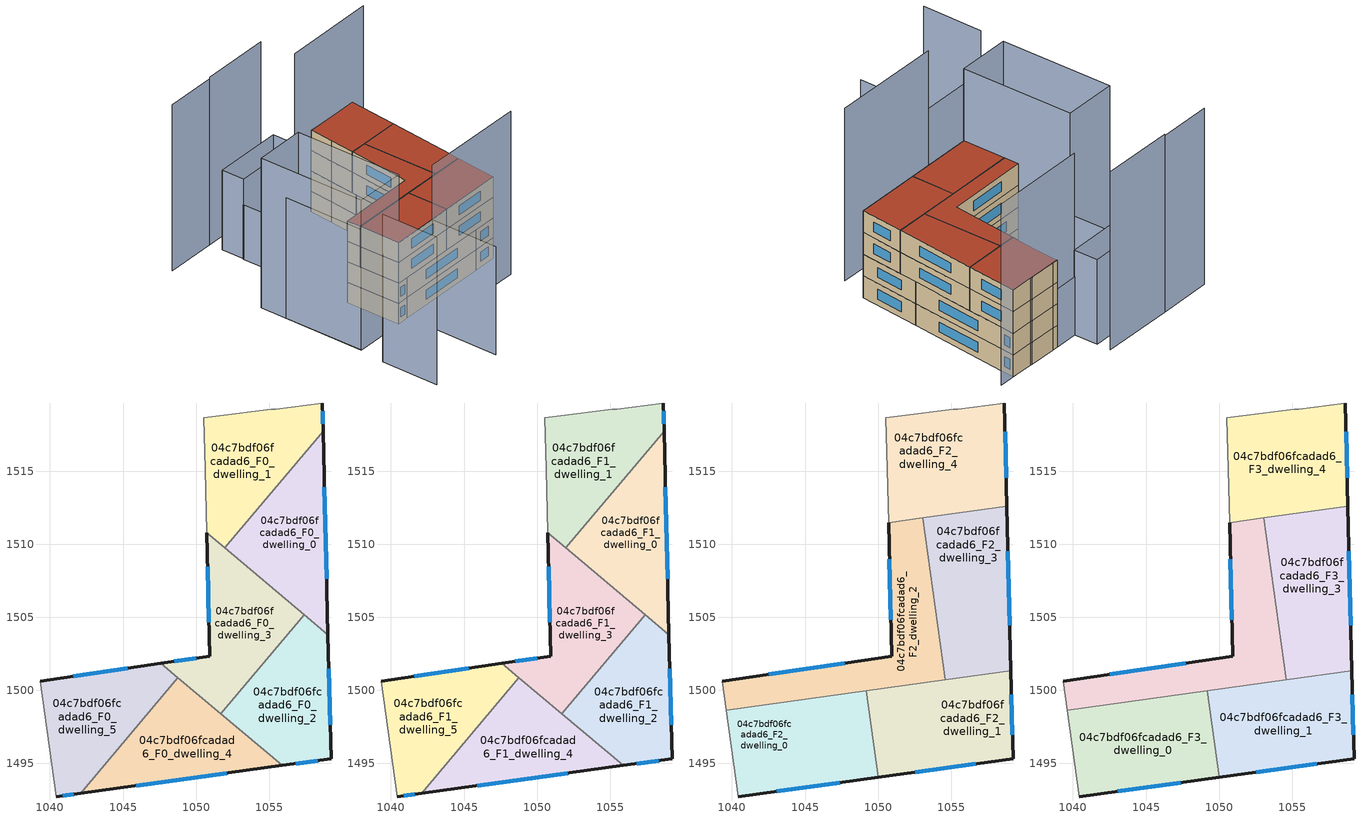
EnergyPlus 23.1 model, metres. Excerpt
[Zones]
04c7bdf06fcadad6_F0_dwelling_0
 floor ground (EU_floor_Construction): 1058.69,1517.73 1059.02,1503.81 1051.97,1509.75 z0
 wall outside (EU_wall_Construction): 1059.02,1503.81 1058.69,1517.73 z0:3
 wall to 04c7bdf06fcadad6_F0_dwelling_1 (EU_wall_Construction): 1058.69,1517.73 1051.97,1509.75 z0:3
 wall to 04c7bdf06fcadad6_F0_dwelling_3 (EU_wall_Construction): 1051.97,1509.75 1057.39,1505.18 z0:3
 wall to 04c7bdf06fcadad6_F0_dwelling_2 (EU_wall_Construction): 1057.39,1505.18 1059.02,1503.81 z0:3
 window (EU_Window_Construction): 1058.93,1507.64 1058.78,1513.9 z0.83:2.17
04c7bdf06fcadad6_F0_dwelling_1
 floor ground (EU_floor_Construction): 1058.64,1519.64 1058.69,1517.73 1051.97,1509.75 1050.73,1510.79 1050.63,1515.14 1050.53,1518.64 1051.33,1518.74 1055.14,1519.24 1055.44,1519.24 z0
 wall outside (EU_wall_Construction): 1058.69,1517.73 1058.64,1519.64 z0:3
 wall adiabatic (EU_wall_Construction): 1058.64,1519.64 1055.44,1519.24 1055.14,1519.24 1051.33,1518.74 1050.53,1518.64 1050.63,1515.14 1050.73,1510.79 z0:3
 wall to 04c7bdf06fcadad6_F0_dwelling_3 (EU_wall_Construction): 1050.73,1510.79 1051.97,1509.75 z0:3
 window (EU_Window_Construction): 1058.67,1518.25 1058.65,1519.11 z0.83:2.17
04c7bdf06fcadad6_F0_dwelling_2
 floor ground (EU_floor_Construction): 1059.02,1503.81 1059.23,1495.32 1055.89,1494.86 1051.68,1498.4 1057.39,1505.18 z0
 wall outside (EU_wall_Construction): 1055.89,1494.86 1059.23,1495.32 1059.02,1503.81 z0:3
 wall to 04c7bdf06fcadad6_F0_dwelling_3 (EU_wall_Construction): 1057.39,1505.18 1051.68,1498.4 z0:3
 wall to 04c7bdf06fcadad6_F0_dwelling_4 (EU_wall_Construction): 1051.68,1498.4 1055.89,1494.86 z0:3
 window (EU_Window_Construction): 1059.17,1497.66 1059.08,1501.47 / 1056.81,1494.99 1058.31,1495.19 z0.83:2.17
04c7bdf06fcadad6_F0_dwelling_3
 floor ground (EU_floor_Construction): 1057.39,1505.18 1051.68,1498.4 1047.59,1501.84 1050.93,1502.33 1050.73,1510.79 z0
 wall outside (EU_wall_Construction): 1050.73,1510.79 1050.93,1502.33 1047.59,1501.84 z0:3
 wall to 04c7bdf06fcadad6_F0_dwelling_5 (EU_wall_Construction): 1047.59,1501.84 1048.76,1500.86 z0:3
 wall to 04c7bdf06fcadad6_F0_dwelling_4 (EU_wall_Construction): 1048.76,1500.86 1051.68,1498.4 z0:3
 window (EU_Window_Construction): 1050.01,1502.19 1048.51,1501.98 / 1050.78,1508.46 1050.87,1504.66 z0.83:2.17
04c7bdf06fcadad6_F0_dwelling_4
 floor ground (EU_floor_Construction): 1055.89,1494.86 1042.1,1492.96 1048.76,1500.86 z0
 wall outside (EU_wall_Construction): 1042.1,1492.96 1055.89,1494.86 z0:3
 wall to 04c7bdf06fcadad6_F0_dwelling_5 (EU_wall_Construction): 1048.76,1500.86 1042.1,1492.96 z0:3
 window (EU_Window_Construction): 1045.9,1493.48 1052.09,1494.34 z0.83:2.17
04c7bdf06fcadad6_F0_dwelling_5
 floor ground (EU_floor_Construction): 1048.76,1500.86 1042.1,1492.96 1040.42,1492.72 1039.32,1500.63 1047.59,1501.84 z0
 wall outside (EU_wall_Construction): 1040.42,1492.72 1042.1,1492.96 / 1047.59,1501.84 1039.32,1500.63 z0:3
 wall adiabatic (EU_wall_Construction): 1039.32,1500.63 1040.42,1492.72 z0:3
 window (EU_Window_Construction): 1040.88,1492.79 1041.64,1492.89 / 1045.32,1501.51 1041.6,1500.96 z0.83:2.17
04c7bdf06fcadad6_F1_dwelling_0
 floor to 04c7bdf06fcadad6_F0_dwelling_0 (EU_floor_Construction): 1058.69,1517.73 1059.02,1503.81 1051.97,1509.75 z3
 wall outside (EU_wall_Construction): 1059.02,1503.81 1058.69,1517.73 z3:6
 wall to 04c7bdf06fcadad6_F1_dwelling_1 (EU_wall_Construction): 1058.69,1517.73 1051.97,1509.75 z3:6
 wall to 04c7bdf06fcadad6_F1_dwelling_3 (EU_wall_Construction): 1051.97,1509.75 1057.39,1505.18 z3:6
 wall to 04c7bdf06fcadad6_F1_dwelling_2 (EU_wall_Construction): 1057.39,1505.18 1059.02,1503.81 z3:6
 window (EU_Window_Construction): 1058.93,1507.64 1058.78,1513.9 z3.83:5.17
04c7bdf06fcadad6_F1_dwelling_1
 floor to 04c7bdf06fcadad6_F0_dwelling_1 (EU_floor_Construction): 1058.64,1519.64 1058.69,1517.73 1051.97,1509.75 1050.73,1510.79 1050.63,1515.14 1050.53,1518.64 1051.33,1518.74 1055.14,1519.24 1055.44,1519.24 z3
 wall outside (EU_wall_Construction): 1058.69,1517.73 1058.64,1519.64 z3:6
 wall adiabatic (EU_wall_Construction): 1058.64,1519.64 1055.44,1519.24 1055.14,1519.24 1051.33,1518.74 1050.53,1518.64 1050.63,1515.14 1050.73,1510.79 z3:6
 wall to 04c7bdf06fcadad6_F1_dwelling_3 (EU_wall_Construction): 1050.73,1510.79 1051.97,1509.75 z3:6
 window (EU_Window_Construction): 1058.67,1518.25 1058.65,1519.11 z3.83:5.17
04c7bdf06fcadad6_F1_dwelling_2
 floor to 04c7bdf06fcadad6_F0_dwelling_2 (EU_floor_Construction): 1059.02,1503.81 1059.23,1495.32 1055.89,1494.86 1051.68,1498.4 1057.39,1505.18 z3
 wall outside (EU_wall_Construction): 1055.89,1494.86 1059.23,1495.32 1059.02,1503.81 z3:6
 wall to 04c7bdf06fcadad6_F1_dwelling_3 (EU_wall_Construction): 1057.39,1505.18 1051.68,1498.4 z3:6
 wall to 04c7bdf06fcadad6_F1_dwelling_4 (EU_wall_Construction): 1051.68,1498.4 1055.89,1494.86 z3:6
 window (EU_Window_Construction): 1059.17,1497.66 1059.08,1501.47 / 1056.81,1494.99 1058.31,1495.19 z3.83:5.17
 ceiling adiabatic (EU_roof_Construction): 1059.08,1501.34 1059.02,1503.81 1057.39,1505.18 1053.5,1500.56 z6
04c7bdf06fcadad6_F1_dwelling_3
 floor to 04c7bdf06fcadad6_F0_dwelling_3 (EU_floor_Construction): 1057.39,1505.18 1051.68,1498.4 1047.59,1501.84 1050.93,1502.33 1050.73,1510.79 z3
 wall outside (EU_wall_Construction): 1050.73,1510.79 1050.93,1502.33 1047.59,1501.84 z3:6
 wall to 04c7bdf06fcadad6_F1_dwelling_5 (EU_wall_Construction): 1047.59,1501.84 1048.76,1500.86 z3:6
 wall to 04c7bdf06fcadad6_F1_dwelling_4 (EU_wall_Construction): 1048.76,1500.86 1051.68,1498.4 z3:6
 window (EU_Window_Construction): 1050.01,1502.19 1048.51,1501.98 / 1050.78,1508.46 1050.87,1504.66 z3.83:5.17
04c7bdf06fcadad6_F1_dwelling_4
 floor to 04c7bdf06fcadad6_F0_dwelling_4 (EU_floor_Construction): 1055.89,1494.86 1042.1,1492.96 1048.76,1500.86 z3
 wall outside (EU_wall_Construction): 1042.1,1492.96 1055.89,1494.86 z3:6
 wall to 04c7bdf06fcadad6_F1_dwelling_5 (EU_wall_Construction): 1048.76,1500.86 1042.1,1492.96 z3:6
 window (EU_Window_Construction): 1045.9,1493.48 1052.09,1494.34 z3.83:5.17
04c7bdf06fcadad6_F1_dwelling_5
 floor to 04c7bdf06fcadad6_F0_dwelling_5 (EU_floor_Construction): 1048.76,1500.86 1042.1,1492.96 1040.42,1492.72 1039.32,1500.63 1047.59,1501.84 z3
 wall outside (EU_wall_Construction): 1040.42,1492.72 1042.1,1492.96 / 1047.59,1501.84 1039.32,1500.63 z3:6
 wall adiabatic (EU_wall_Construction): 1039.32,1500.63 1040.42,1492.72 z3:6
 window (EU_Window_Construction): 1040.88,1492.79 1041.64,1492.89 / 1045.32,1501.51 1041.6,1500.96 z3.83:5.17
04c7bdf06fcadad6_F2_dwelling_0
 floor to 04c7bdf06fcadad6_F1_dwelling_5 (EU_floor_Construction): 1047.85,1499.78 1042.1,1492.96 1040.42,1492.72 1039.6,1498.63 z6
 floor to 04c7bdf06fcadad6_F1_dwelling_4 (EU_floor_Construction): 1049.18,1499.96 1050,1494.05 1042.1,1492.96 1047.85,1499.78 z6
 wall outside (EU_wall_Construction): 1040.42,1492.72 1050,1494.05 z6:9
 wall adiabatic (EU_wall_Construction): 1039.6,1498.63 1040.42,1492.72 z6:9
 wall to 04c7bdf06fcadad6_F2_dwelling_1 (EU_wall_Construction): 1050,1494.05 1049.18,1499.96 z6:9
 wall to 04c7bdf06fcadad6_F2_dwelling_2 (EU_wall_Construction): 1049.18,1499.96 1039.6,1498.63 z6:9
 window (EU_Window_Construction): 1043.05,1493.09 1047.36,1493.68 z6.83:8.17
04c7bdf06fcadad6_F2_dwelling_1
 floor to 04c7bdf06fcadad6_F1_dwelling_2 (EU_floor_Construction): 1059.08,1501.34 1059.23,1495.32 1055.89,1494.86 1051.68,1498.4 1053.5,1500.56 z6
 floor to 04c7bdf06fcadad6_F1_dwelling_3 (EU_floor_Construction): 1053.5,1500.56 1051.68,1498.4 1049.73,1500.04 z6
 floor to 04c7bdf06fcadad6_F1_dwelling_4 (EU_floor_Construction): 1055.89,1494.86 1050,1494.05 1049.18,1499.96 1049.73,1500.04 z6
 wall outside (EU_wall_Construction): 1050,1494.05 1059.23,1495.32 1059.08,1501.34 z6:9
 wall to 04c7bdf06fcadad6_F2_dwelling_3 (EU_wall_Construction): 1059.08,1501.34 1054.61,1500.72 z6:9
 wall to 04c7bdf06fcadad6_F2_dwelling_2 (EU_wall_Construction): 1054.61,1500.72 1049.18,1499.96 z6:9
 window (EU_Window_Construction): 1052.54,1494.4 1056.69,1494.97 / 1059.19,1496.98 1059.12,1499.68 z6.83:8.17
04c7bdf06fcadad6_F2_dwelling_2
 floor to 04c7bdf06fcadad6_F1_dwelling_3 (EU_floor_Construction): 1053.54,1508.43 1054.47,1501.72 1053.5,1500.56 1049.73,1500.04 1047.6,1501.84 1050.93,1502.33 1050.73,1510.79 z6
 floor to 04c7bdf06fcadad6_F1_dwelling_0 (EU_floor_Construction): 1053.16,1511.17 1053.54,1508.43 1051.97,1509.75 z6
 floor to 04c7bdf06fcadad6_F1_dwelling_5 (EU_floor_Construction): 1048.76,1500.86 1047.85,1499.78 1039.6,1498.63 1039.32,1500.63 1047.6,1501.84 z6
 floor to 04c7bdf06fcadad6_F1_dwelling_1 (EU_floor_Construction): 1053.07,1511.8 1053.16,1511.17 1051.97,1509.75 1050.73,1510.79 1050.72,1511.48 z6
 floor adiabatic (EU_floor_Construction): 1054.47,1501.72 1054.61,1500.72 1053.5,1500.56 z6
 floor to 04c7bdf06fcadad6_F1_dwelling_4 (EU_floor_Construction): 1049.73,1500.04 1047.85,1499.78 1048.76,1500.86 z6
 wall outside (EU_wall_Construction): 1050.71,1511.48 1050.93,1502.33 1039.32,1500.63 z6:9
 wall adiabatic (EU_wall_Construction): 1039.32,1500.63 1039.6,1498.63 z6:9
 wall to 04c7bdf06fcadad6_F2_dwelling_3 (EU_wall_Construction): 1054.61,1500.72 1053.07,1511.8 z6:9
 wall to 04c7bdf06fcadad6_F2_dwelling_4 (EU_wall_Construction): 1053.07,1511.8 1050.71,1511.48 z6:9
 window (EU_Window_Construction): 1047.73,1501.86 1042.51,1501.1 / 1050.77,1508.96 1050.87,1504.85 z6.83:8.17
04c7bdf06fcadad6_F2_dwelling_3
 floor to 04c7bdf06fcadad6_F1_dwelling_0 (EU_floor_Construction): 1058.81,1512.6 1059.02,1503.81 1053.54,1508.43 1053.16,1511.17 1053.78,1511.9 z6
 floor adiabatic (EU_floor_Construction): 1059.02,1503.81 1059.08,1501.34 1054.61,1500.72 1054.47,1501.72 1057.39,1505.18 z6
 floor to 04c7bdf06fcadad6_F1_dwelling_1 (EU_floor_Construction): 1053.78,1511.9 1053.16,1511.17 1053.07,1511.8 z6
 floor to 04c7bdf06fcadad6_F1_dwelling_3 (EU_floor_Construction): 1057.39,1505.18 1054.47,1501.72 1053.54,1508.43 z6
 wall outside (EU_wall_Construction): 1059.08,1501.34 1058.81,1512.6 z6:9
 wall to 04c7bdf06fcadad6_F2_dwelling_4 (EU_wall_Construction): 1058.81,1512.6 1053.07,1511.8 z6:9
 window (EU_Window_Construction): 1059.01,1504.44 1058.89,1509.5 z6.83:8.17
04c7bdf06fcadad6_F2_dwelling_4
 floor to 04c7bdf06fcadad6_F1_dwelling_1 (EU_floor_Construction): 1058.64,1519.64 1058.68,1517.73 1053.78,1511.9 1050.72,1511.48 1050.63,1515.14 1050.53,1518.64 1051.33,1518.74 1055.14,1519.24 1055.44,1519.24 z6
 floor to 04c7bdf06fcadad6_F1_dwelling_0 (EU_floor_Construction): 1058.68,1517.73 1058.81,1512.6 1053.78,1511.9 z6
 wall outside (EU_wall_Construction): 1058.81,1512.6 1058.64,1519.64 z6:9
 wall adiabatic (EU_wall_Construction): 1058.64,1519.64 1055.44,1519.24 1055.14,1519.24 1051.33,1518.74 1050.53,1518.64 1050.63,1515.14 1050.71,1511.48 z6:9
 window (EU_Window_Construction): 1058.76,1514.54 1058.69,1517.7 z6.83:8.17
04c7bdf06fcadad6_F3_dwelling_0
 floor to 04c7bdf06fcadad6_F2_dwelling_0 (EU_floor_Construction): 1049.18,1499.96 1050,1494.05 1040.42,1492.72 1039.6,1498.63 z9
 wall outside (EU_wall_Construction): 1040.42,1492.72 1050,1494.05 z9:12
 wall adiabatic (EU_wall_Construction): 1039.6,1498.63 1040.42,1492.72 z9:12
 wall to 04c7bdf06fcadad6_F3_dwelling_1 (EU_wall_Construction): 1050,1494.05 1049.18,1499.96 z9:12
 wall to 04c7bdf06fcadad6_F3_dwelling_2 (EU_wall_Construction): 1049.18,1499.96 1039.6,1498.63 z9:12
 window (EU_Window_Construction): 1043.05,1493.09 1047.36,1493.68 z9.83:11.17
 roof outside (EU_roof_Construction): 1050,1494.05 1049.18,1499.96 1039.6,1498.63 1040.42,1492.72 z12
04c7bdf06fcadad6_F3_dwelling_1
 floor to 04c7bdf06fcadad6_F2_dwelling_1 (EU_floor_Construction): 1059.08,1501.34 1059.23,1495.32 1050,1494.05 1049.18,1499.96 z9
 wall outside (EU_wall_Construction): 1050,1494.05 1059.23,1495.32 1059.08,1501.34 z9:12
 wall to 04c7bdf06fcadad6_F3_dwelling_3 (EU_wall_Construction): 1059.08,1501.34 1054.61,1500.72 z9:12
 wall to 04c7bdf06fcadad6_F3_dwelling_2 (EU_wall_Construction): 1054.61,1500.72 1049.18,1499.96 z9:12
 window (EU_Window_Construction): 1052.54,1494.4 1056.69,1494.97 / 1059.19,1496.98 1059.12,1499.68 z9.83:11.17
 roof outside (EU_roof_Construction): 1059.23,1495.32 1059.08,1501.34 1049.18,1499.96 1050,1494.05 z12
04c7bdf06fcadad6_F3_dwelling_2
 floor to 04c7bdf06fcadad6_F2_dwelling_2 (EU_floor_Construction): 1053.07,1511.8 1054.61,1500.72 1039.6,1498.63 1039.32,1500.63 1050.93,1502.33 1050.71,1511.48 z9
 wall outside (EU_wall_Construction): 1050.71,1511.48 1050.93,1502.33 1039.32,1500.63 z9:12
 wall adiabatic (EU_wall_Construction): 1039.32,1500.63 1039.6,1498.63 z9:12
 wall to 04c7bdf06fcadad6_F3_dwelling_3 (EU_wall_Construction): 1054.61,1500.72 1053.07,1511.8 z9:12
 wall to 04c7bdf06fcadad6_F3_dwelling_4 (EU_wall_Construction): 1053.07,1511.8 1050.71,1511.48 z9:12
 window (EU_Window_Construction): 1047.73,1501.86 1042.51,1501.1 / 1050.77,1508.96 1050.87,1504.85 z9.83:11.17
 roof outside (EU_roof_Construction): 1054.61,1500.72 1053.07,1511.8 1050.71,1511.48 1050.93,1502.33 1039.32,1500.63 1039.6,1498.63 z12
04c7bdf06fcadad6_F3_dwelling_3
 floor to 04c7bdf06fcadad6_F2_dwelling_3 (EU_floor_Construction): 1058.81,1512.6 1059.08,1501.34 1054.61,1500.72 1053.07,1511.8 z9
 wall outside (EU_wall_Construction): 1059.08,1501.34 1058.81,1512.6 z9:12
 wall to 04c7bdf06fcadad6_F3_dwelling_4 (EU_wall_Construction): 1058.81,1512.6 1053.07,1511.8 z9:12
 window (EU_Window_Construction): 1059.01,1504.44 1058.89,1509.5 z9.83:11.17
 roof outside (EU_roof_Construction): 1059.08,1501.34 1058.81,1512.6 1053.07,1511.8 1054.61,1500.72 z12
04c7bdf06fcadad6_F3_dwelling_4
 floor to 04c7bdf06fcadad6_F2_dwelling_4 (EU_floor_Construction): 1058.64,1519.64 1058.81,1512.6 1050.71,1511.48 1050.63,1515.14 1050.53,1518.64 1051.33,1518.74 1055.14,1519.24 1055.44,1519.24 z9
 wall outside (EU_wall_Construction): 1058.81,1512.6 1058.64,1519.64 z9:12
 wall adiabatic (EU_wall_Construction): 1058.64,1519.64 1055.44,1519.24 1055.14,1519.24 1051.33,1518.74 1050.53,1518.64 1050.63,1515.14 1050.71,1511.48 z9:12
 window (EU_Window_Construction): 1058.76,1514.54 1058.69,1517.7 z9.83:11.17
 roof outside (EU_roof_Construction): 1058.81,1512.6 1058.64,1519.64 1055.44,1519.24 1055.14,1519.24 1051.33,1518.74 1050.53,1518.64 1050.63,1515.14 1050.71,1511.48 z12
shading: 1042.82,1489.22 1058.29,1491.25 z0:23.9; 1033.01,1487.92 1034.11,1479.52 z0:21.7; 1033,1487.92 1042.82,1489.22 / 1042.82,1489.22 1044.13,1479.31 z0:15.9; 1031.41,1503.33 1033.01,1491.73 z0:17.7; 1038.28,1508.24 1040.42,1492.72 / 1040.42,1492.72 1033.01,1491.7 / 1033.01,1491.7 1030.88,1507.23 / 1030.88,1507.23 1038.28,1508.24 z0:22; 1037.01,1516.73 1050.53,1518.65 / 1050.53,1518.65 1051.88,1509.15 / 1051.88,1509.15 1038.36,1507.23 / 1038.36,1507.23 1037.01,1516.73 z0:8; 1036.6,1520 1046.76,1521.45 / 1046.76,1521.45 1047.23,1518.14 / 1047.23,1518.14 1037.07,1516.69 / 1037.07,1516.69 1036.6,1520 z0:11.7; 1036.32,1521.95 1028.9,1520.92 z0:24.4; 1060.81,1519.94 1047.16,1518.04 z0:25; 1046.5,1523.35 1036.32,1521.95 z0:24.6
[Building]
EU S2 Campaign: North Axis=0; Terrain=City; Solar Distribution=FullExterior
[Site:Location]
Lyon-Bron: Latitude=45.75; Longitude=5; Time Zone=1; Elevation=198
[SizingPeriod:WeatherFileDays]
AnnualSizingPeriod: Begin Month=1; Begin Day of Month=1; End Month=12; End Day of Month=31; Day of Week for Start Day=Monday; Use Weather File Daylight Saving Period=No; Use Weather File Rain and Snow Indicators=No
[MATERIAL]
EU_InternalMass_Material: Roughness=MediumRough; Thickness=0.1; Conductivity=1; Density=1800; Specific Heat=900; Thermal Absorptance=0.9; Solar Absorptance=0.7; Visible Absorptance=0.7
[MATERIAL:NOMASS] Roughness=MediumRough; Thermal Absorptance=0.9; Solar Absorptance=0.7; Visible Absorptance=0.7
Name | Thermal Resistance
EU_wall_NoMass | 0.87146
EU_roof_NoMass | 0.842276
EU_floor_NoMass | 0.496999
[WINDOWMATERIAL:SIMPLEGLAZINGSYSTEM]
EU_Window_SimpleGlazing: UFactor=2.2525; Solar Heat Gain Coefficient=0.76; Visible Transmittance=0.76
[CONSTRUCTION]
EU_wall_Construction: EU_wall_NoMass
EU_roof_Construction: EU_roof_NoMass
EU_floor_Construction: EU_floor_NoMass
EU_Window_Construction: EU_Window_SimpleGlazing
EU_InternalMass_Construction: EU_InternalMass_Material
[ZONE] Type=1; Multiplier=1; Ceiling Height=autocalculate; Floor Area=autocalculate; Part of Total Floor Area=Yes
Name | Volume
04c7bdf06fcadad6_F0_dwelling_0; 04c7bdf06fcadad6_F1_dwelling_0 | 144.359
04c7bdf06fcadad6_F2_dwelling_0; 04c7bdf06fcadad6_F3_dwelling_0 | 173.197
04c7bdf06fcadad6_F0_dwelling_1; 04c7bdf06fcadad6_F1_dwelling_1 | 144.332
04c7bdf06fcadad6_F2_dwelling_1; 04c7bdf06fcadad6_F3_dwelling_1 | 173.215
04c7bdf06fcadad6_F0_dwelling_2; 04c7bdf06fcadad6_F1_dwelling_2 | 144.327
04c7bdf06fcadad6_F2_dwelling_2; 04c7bdf06fcadad6_F3_dwelling_2 | 173.183
04c7bdf06fcadad6_F0_dwelling_3; 04c7bdf06fcadad6_F1_dwelling_3 | 144.319
04c7bdf06fcadad6_F2_dwelling_3; 04c7bdf06fcadad6_F3_dwelling_3 | 173.189
04c7bdf06fcadad6_F0_dwelling_4; 04c7bdf06fcadad6_F1_dwelling_4 | 144.347
04c7bdf06fcadad6_F2_dwelling_4; 04c7bdf06fcadad6_F3_dwelling_4 | 173.199
04c7bdf06fcadad6_F0_dwelling_5; 04c7bdf06fcadad6_F1_dwelling_5 | 144.34
[INTERNALMASS] Construction=EU_InternalMass_Construction
Name | Zone or ZoneList | Surface Area
04c7bdf06fcadad6_F0_dwelling_0_EU_InternalMass | 04c7bdf06fcadad6_F0_dwelling_0 | 48.1197
04c7bdf06fcadad6_F0_dwelling_1_EU_InternalMass | 04c7bdf06fcadad6_F0_dwelling_1 | 48.1107
04c7bdf06fcadad6_F0_dwelling_2_EU_InternalMass | 04c7bdf06fcadad6_F0_dwelling_2 | 48.1092
04c7bdf06fcadad6_F0_dwelling_3_EU_InternalMass | 04c7bdf06fcadad6_F0_dwelling_3 | 48.1063
04c7bdf06fcadad6_F0_dwelling_4_EU_InternalMass | 04c7bdf06fcadad6_F0_dwelling_4 | 48.1159
04c7bdf06fcadad6_F0_dwelling_5_EU_InternalMass | 04c7bdf06fcadad6_F0_dwelling_5 | 48.1135
04c7bdf06fcadad6_F1_dwelling_0_EU_InternalMass | 04c7bdf06fcadad6_F1_dwelling_0 | 48.1197
04c7bdf06fcadad6_F1_dwelling_1_EU_InternalMass | 04c7bdf06fcadad6_F1_dwelling_1 | 48.1107
04c7bdf06fcadad6_F1_dwelling_2_EU_InternalMass | 04c7bdf06fcadad6_F1_dwelling_2 | 48.1092
04c7bdf06fcadad6_F1_dwelling_3_EU_InternalMass | 04c7bdf06fcadad6_F1_dwelling_3 | 48.1063
04c7bdf06fcadad6_F1_dwelling_4_EU_InternalMass | 04c7bdf06fcadad6_F1_dwelling_4 | 48.1159
04c7bdf06fcadad6_F1_dwelling_5_EU_InternalMass | 04c7bdf06fcadad6_F1_dwelling_5 | 48.1135
04c7bdf06fcadad6_F2_dwelling_0_EU_InternalMass | 04c7bdf06fcadad6_F2_dwelling_0 | 57.7334
04c7bdf06fcadad6_F2_dwelling_1_EU_InternalMass | 04c7bdf06fcadad6_F2_dwelling_1 | 57.7389
04c7bdf06fcadad6_F2_dwelling_2_EU_InternalMass | 04c7bdf06fcadad6_F2_dwelling_2 | 57.7264
04c7bdf06fcadad6_F2_dwelling_3_EU_InternalMass | 04c7bdf06fcadad6_F2_dwelling_3 | 57.7304
04c7bdf06fcadad6_F2_dwelling_4_EU_InternalMass | 04c7bdf06fcadad6_F2_dwelling_4 | 57.7355
04c7bdf06fcadad6_F3_dwelling_0_EU_InternalMass | 04c7bdf06fcadad6_F3_dwelling_0 | 57.7334
04c7bdf06fcadad6_F3_dwelling_1_EU_InternalMass | 04c7bdf06fcadad6_F3_dwelling_1 | 57.7389
04c7bdf06fcadad6_F3_dwelling_2_EU_InternalMass | 04c7bdf06fcadad6_F3_dwelling_2 | 57.7264
04c7bdf06fcadad6_F3_dwelling_3_EU_InternalMass | 04c7bdf06fcadad6_F3_dwelling_3 | 57.7304
04c7bdf06fcadad6_F3_dwelling_4_EU_InternalMass | 04c7bdf06fcadad6_F3_dwelling_4 | 57.7355
[OTHEREQUIPMENT] Fuel Type=Electricity; Design Level Calculation Method=Watts/Area; Power per Zone Floor Area=1; Fraction Latent=0; Fraction Radiant=0; Fraction Lost=0; Carbon Dioxide Generation Rate=0; EndUse Subcategory=EU_Step8_InternalGains
Name | Zone or ZoneList or Space or SpaceList | Schedule
EU_Step8_InternalGain_04c7bdf06fcadad6_F0_dwelling_0_f000 | 04c7bdf06fcadad6_F0_dwelling_0 | EU_Step8_GainSchedule_04c7bdf06fcadad6_F0_dwelling_0_f000
EU_Step8_InternalGain_04c7bdf06fcadad6_F0_dwelling_1_f000 | 04c7bdf06fcadad6_F0_dwelling_1 | EU_Step8_GainSchedule_04c7bdf06fcadad6_F0_dwelling_1_f000
EU_Step8_InternalGain_04c7bdf06fcadad6_F0_dwelling_2_f000 | 04c7bdf06fcadad6_F0_dwelling_2 | EU_Step8_GainSchedule_04c7bdf06fcadad6_F0_dwelling_2_f000
EU_Step8_InternalGain_04c7bdf06fcadad6_F0_dwelling_3_f000 | 04c7bdf06fcadad6_F0_dwelling_3 | EU_Step8_GainSchedule_04c7bdf06fcadad6_F0_dwelling_3_f000
EU_Step8_InternalGain_04c7bdf06fcadad6_F0_dwelling_4_f000 | 04c7bdf06fcadad6_F0_dwelling_4 | EU_Step8_GainSchedule_04c7bdf06fcadad6_F0_dwelling_4_f000
EU_Step8_InternalGain_04c7bdf06fcadad6_F0_dwelling_5_f000 | 04c7bdf06fcadad6_F0_dwelling_5 | EU_Step8_GainSchedule_04c7bdf06fcadad6_F0_dwelling_5_f000
EU_Step8_InternalGain_04c7bdf06fcadad6_F1_dwelling_0_f000 | 04c7bdf06fcadad6_F1_dwelling_0 | EU_Step8_GainSchedule_04c7bdf06fcadad6_F1_dwelling_0_f000
EU_Step8_InternalGain_04c7bdf06fcadad6_F1_dwelling_1_f000 | 04c7bdf06fcadad6_F1_dwelling_1 | EU_Step8_GainSchedule_04c7bdf06fcadad6_F1_dwelling_1_f000
EU_Step8_InternalGain_04c7bdf06fcadad6_F1_dwelling_2_f000 | 04c7bdf06fcadad6_F1_dwelling_2 | EU_Step8_GainSchedule_04c7bdf06fcadad6_F1_dwelling_2_f000
EU_Step8_InternalGain_04c7bdf06fcadad6_F1_dwelling_3_f000 | 04c7bdf06fcadad6_F1_dwelling_3 | EU_Step8_GainSchedule_04c7bdf06fcadad6_F1_dwelling_3_f000
EU_Step8_InternalGain_04c7bdf06fcadad6_F1_dwelling_4_f000 | 04c7bdf06fcadad6_F1_dwelling_4 | EU_Step8_GainSchedule_04c7bdf06fcadad6_F1_dwelling_4_f000
EU_Step8_InternalGain_04c7bdf06fcadad6_F1_dwelling_5_f000 | 04c7bdf06fcadad6_F1_dwelling_5 | EU_Step8_GainSchedule_04c7bdf06fcadad6_F1_dwelling_5_f000
EU_Step8_InternalGain_04c7bdf06fcadad6_F2_dwelling_0_f000 | 04c7bdf06fcadad6_F2_dwelling_0 | EU_Step8_GainSchedule_04c7bdf06fcadad6_F2_dwelling_0_f000
EU_Step8_InternalGain_04c7bdf06fcadad6_F2_dwelling_1_f000 | 04c7bdf06fcadad6_F2_dwelling_1 | EU_Step8_GainSchedule_04c7bdf06fcadad6_F2_dwelling_1_f000
EU_Step8_InternalGain_04c7bdf06fcadad6_F2_dwelling_2_f000 | 04c7bdf06fcadad6_F2_dwelling_2 | EU_Step8_GainSchedule_04c7bdf06fcadad6_F2_dwelling_2_f000
EU_Step8_InternalGain_04c7bdf06fcadad6_F2_dwelling_3_f000 | 04c7bdf06fcadad6_F2_dwelling_3 | EU_Step8_GainSchedule_04c7bdf06fcadad6_F2_dwelling_3_f000
EU_Step8_InternalGain_04c7bdf06fcadad6_F2_dwelling_4_f000 | 04c7bdf06fcadad6_F2_dwelling_4 | EU_Step8_GainSchedule_04c7bdf06fcadad6_F2_dwelling_4_f000
EU_Step8_InternalGain_04c7bdf06fcadad6_F3_dwelling_0_f000 | 04c7bdf06fcadad6_F3_dwelling_0 | EU_Step8_GainSchedule_04c7bdf06fcadad6_F3_dwelling_0_f000
EU_Step8_InternalGain_04c7bdf06fcadad6_F3_dwelling_1_f000 | 04c7bdf06fcadad6_F3_dwelling_1 | EU_Step8_GainSchedule_04c7bdf06fcadad6_F3_dwelling_1_f000
EU_Step8_InternalGain_04c7bdf06fcadad6_F3_dwelling_2_f000 | 04c7bdf06fcadad6_F3_dwelling_2 | EU_Step8_GainSchedule_04c7bdf06fcadad6_F3_dwelling_2_f000
EU_Step8_InternalGain_04c7bdf06fcadad6_F3_dwelling_3_f000 | 04c7bdf06fcadad6_F3_dwelling_3 | EU_Step8_GainSchedule_04c7bdf06fcadad6_F3_dwelling_3_f000
EU_Step8_InternalGain_04c7bdf06fcadad6_F3_dwelling_4_f000 | 04c7bdf06fcadad6_F3_dwelling_4 | EU_Step8_GainSchedule_04c7bdf06fcadad6_F3_dwelling_4_f000
[ZONEVENTILATION:DESIGNFLOWRATE] Schedule=EU_AlwaysOn; Design Flow Rate Calculation Method=AirChanges/Hour; Air Changes per Hour=0.425; Ventilation Type=Natural; Fan Pressure Rise=0; Fan Total Efficiency=1; Constant Term Coefficient=1; Temperature Term Coefficient=0; Velocity Term Coefficient=0; Velocity Squared Term Coefficient=0; Minimum Indoor Temperature=-100; Maximum Indoor Temperature=100; Delta Temperature=-100; Minimum Outdoor Temperature=-100; Maximum Outdoor Temperature=100; Maximum Wind Speed=40
Name | Zone or ZoneList or Space or SpaceList
EU_ConstantAir_04c7bdf06fcadad6_F0_dwelling_0 | 04c7bdf06fcadad6_F0_dwelling_0
EU_ConstantAir_04c7bdf06fcadad6_F0_dwelling_1 | 04c7bdf06fcadad6_F0_dwelling_1
EU_ConstantAir_04c7bdf06fcadad6_F0_dwelling_2 | 04c7bdf06fcadad6_F0_dwelling_2
EU_ConstantAir_04c7bdf06fcadad6_F0_dwelling_3 | 04c7bdf06fcadad6_F0_dwelling_3
EU_ConstantAir_04c7bdf06fcadad6_F0_dwelling_4 | 04c7bdf06fcadad6_F0_dwelling_4
EU_ConstantAir_04c7bdf06fcadad6_F0_dwelling_5 | 04c7bdf06fcadad6_F0_dwelling_5
EU_ConstantAir_04c7bdf06fcadad6_F1_dwelling_0 | 04c7bdf06fcadad6_F1_dwelling_0
EU_ConstantAir_04c7bdf06fcadad6_F1_dwelling_1 | 04c7bdf06fcadad6_F1_dwelling_1
EU_ConstantAir_04c7bdf06fcadad6_F1_dwelling_2 | 04c7bdf06fcadad6_F1_dwelling_2
EU_ConstantAir_04c7bdf06fcadad6_F1_dwelling_3 | 04c7bdf06fcadad6_F1_dwelling_3
EU_ConstantAir_04c7bdf06fcadad6_F1_dwelling_4 | 04c7bdf06fcadad6_F1_dwelling_4
EU_ConstantAir_04c7bdf06fcadad6_F1_dwelling_5 | 04c7bdf06fcadad6_F1_dwelling_5
EU_ConstantAir_04c7bdf06fcadad6_F2_dwelling_0 | 04c7bdf06fcadad6_F2_dwelling_0
EU_ConstantAir_04c7bdf06fcadad6_F2_dwelling_1 | 04c7bdf06fcadad6_F2_dwelling_1
EU_ConstantAir_04c7bdf06fcadad6_F2_dwelling_2 | 04c7bdf06fcadad6_F2_dwelling_2
EU_ConstantAir_04c7bdf06fcadad6_F2_dwelling_3 | 04c7bdf06fcadad6_F2_dwelling_3
EU_ConstantAir_04c7bdf06fcadad6_F2_dwelling_4 | 04c7bdf06fcadad6_F2_dwelling_4
EU_ConstantAir_04c7bdf06fcadad6_F3_dwelling_0 | 04c7bdf06fcadad6_F3_dwelling_0
EU_ConstantAir_04c7bdf06fcadad6_F3_dwelling_1 | 04c7bdf06fcadad6_F3_dwelling_1
EU_ConstantAir_04c7bdf06fcadad6_F3_dwelling_2 | 04c7bdf06fcadad6_F3_dwelling_2
EU_ConstantAir_04c7bdf06fcadad6_F3_dwelling_3 | 04c7bdf06fcadad6_F3_dwelling_3
EU_ConstantAir_04c7bdf06fcadad6_F3_dwelling_4 | 04c7bdf06fcadad6_F3_dwelling_4
[HVACTEMPLATE:THERMOSTAT] Constant Heating Setpoint=20; Constant Cooling Setpoint=50
EU_HeatOnly_04c7bdf06fcadad6_F0_dwelling_0; EU_HeatOnly_04c7bdf06fcadad6_F0_dwelling_1; EU_HeatOnly_04c7bdf06fcadad6_F0_dwelling_2; EU_HeatOnly_04c7bdf06fcadad6_F0_dwelling_3; EU_HeatOnly_04c7bdf06fcadad6_F0_dwelling_4; EU_HeatOnly_04c7bdf06fcadad6_F0_dwelling_5; EU_HeatOnly_04c7bdf06fcadad6_F1_dwelling_0; EU_HeatOnly_04c7bdf06fcadad6_F1_dwelling_1; EU_HeatOnly_04c7bdf06fcadad6_F1_dwelling_2; EU_HeatOnly_04c7bdf06fcadad6_F1_dwelling_3; EU_HeatOnly_04c7bdf06fcadad6_F1_dwelling_4; EU_HeatOnly_04c7bdf06fcadad6_F1_dwelling_5; EU_HeatOnly_04c7bdf06fcadad6_F2_dwelling_0; EU_HeatOnly_04c7bdf06fcadad6_F2_dwelling_1; EU_HeatOnly_04c7bdf06fcadad6_F2_dwelling_2; EU_HeatOnly_04c7bdf06fcadad6_F2_dwelling_3; EU_HeatOnly_04c7bdf06fcadad6_F2_dwelling_4; EU_HeatOnly_04c7bdf06fcadad6_F3_dwelling_0; EU_HeatOnly_04c7bdf06fcadad6_F3_dwelling_1; EU_HeatOnly_04c7bdf06fcadad6_F3_dwelling_2; EU_HeatOnly_04c7bdf06fcadad6_F3_dwelling_3; EU_HeatOnly_04c7bdf06fcadad6_F3_dwelling_4
[HVACTEMPLATE:ZONE:IDEALLOADSAIRSYSTEM] System Availability Schedule=EU_AlwaysOn; Maximum Heating Supply Air Temperature=50; Minimum Cooling Supply Air Temperature=13; Maximum Heating Supply Air Humidity Ratio=0.0156; Minimum Cooling Supply Air Humidity Ratio=0.0077; Heating Limit=NoLimit; Cooling Limit=NoLimit; Heating Availability Schedule=EU_AlwaysOn; Cooling Availability Schedule=EU_CoolingOff; Dehumidification Control Type=ConstantSensibleHeatRatio; Cooling Sensible Heat Ratio=0.7; Dehumidification Setpoint=60; Humidification Control Type=None; Humidification Setpoint=30; Outdoor Air Method=None; Outdoor Air Flow Rate per Person=0.00944; Outdoor Air Flow Rate per Zone Floor Area=0; Outdoor Air Flow Rate per Zone=0; Demand Controlled Ventilation Type=None; Outdoor Air Economizer Type=NoEconomizer; Heat Recovery Type=None; Sensible Heat Recovery Effectiveness=0.7; Latent Heat Recovery Effectiveness=0.65
Name | Template Thermostat
04c7bdf06fcadad6_F0_dwelling_0 | EU_HeatOnly_04c7bdf06fcadad6_F0_dwelling_0
04c7bdf06fcadad6_F0_dwelling_1 | EU_HeatOnly_04c7bdf06fcadad6_F0_dwelling_1
04c7bdf06fcadad6_F0_dwelling_2 | EU_HeatOnly_04c7bdf06fcadad6_F0_dwelling_2
04c7bdf06fcadad6_F0_dwelling_3 | EU_HeatOnly_04c7bdf06fcadad6_F0_dwelling_3
04c7bdf06fcadad6_F0_dwelling_4 | EU_HeatOnly_04c7bdf06fcadad6_F0_dwelling_4
04c7bdf06fcadad6_F0_dwelling_5 | EU_HeatOnly_04c7bdf06fcadad6_F0_dwelling_5
04c7bdf06fcadad6_F1_dwelling_0 | EU_HeatOnly_04c7bdf06fcadad6_F1_dwelling_0
04c7bdf06fcadad6_F1_dwelling_1 | EU_HeatOnly_04c7bdf06fcadad6_F1_dwelling_1
04c7bdf06fcadad6_F1_dwelling_2 | EU_HeatOnly_04c7bdf06fcadad6_F1_dwelling_2
04c7bdf06fcadad6_F1_dwelling_3 | EU_HeatOnly_04c7bdf06fcadad6_F1_dwelling_3
04c7bdf06fcadad6_F1_dwelling_4 | EU_HeatOnly_04c7bdf06fcadad6_F1_dwelling_4
04c7bdf06fcadad6_F1_dwelling_5 | EU_HeatOnly_04c7bdf06fcadad6_F1_dwelling_5
04c7bdf06fcadad6_F2_dwelling_0 | EU_HeatOnly_04c7bdf06fcadad6_F2_dwelling_0
04c7bdf06fcadad6_F2_dwelling_1 | EU_HeatOnly_04c7bdf06fcadad6_F2_dwelling_1
04c7bdf06fcadad6_F2_dwelling_2 | EU_HeatOnly_04c7bdf06fcadad6_F2_dwelling_2
04c7bdf06fcadad6_F2_dwelling_3 | EU_HeatOnly_04c7bdf06fcadad6_F2_dwelling_3
04c7bdf06fcadad6_F2_dwelling_4 | EU_HeatOnly_04c7bdf06fcadad6_F2_dwelling_4
04c7bdf06fcadad6_F3_dwelling_0 | EU_HeatOnly_04c7bdf06fcadad6_F3_dwelling_0
04c7bdf06fcadad6_F3_dwelling_1 | EU_HeatOnly_04c7bdf06fcadad6_F3_dwelling_1
04c7bdf06fcadad6_F3_dwelling_2 | EU_HeatOnly_04c7bdf06fcadad6_F3_dwelling_2
04c7bdf06fcadad6_F3_dwelling_3 | EU_HeatOnly_04c7bdf06fcadad6_F3_dwelling_3
04c7bdf06fcadad6_F3_dwelling_4 | EU_HeatOnly_04c7bdf06fcadad6_F3_dwelling_4
[SIZING:ZONE] Zone Cooling Design Supply Air Temperature Input Method=SupplyAirTemperature; Zone Cooling Design Supply Air Temperature=13; Zone Heating Design Supply Air Temperature Input Method=SupplyAirTemperature; Zone Heating Design Supply Air Temperature=50; Zone Cooling Design Supply Air Humidity Ratio=0.008; Zone Heating Design Supply Air Humidity Ratio=0.008; Cooling Design Air Flow Method=DesignDay; Cooling Design Air Flow Rate=0; Cooling Minimum Air Flow per Zone Floor Area=0.000762; Cooling Minimum Air Flow=0; Cooling Minimum Air Flow Fraction=0.2; Heating Design Air Flow Method=DesignDay; Heating Design Air Flow Rate=0; Heating Maximum Air Flow per Zone Floor Area=0.002032; Heating Maximum Air Flow=0.141576; Heating Maximum Air Flow Fraction=0.3; Account for Dedicated Outdoor Air System=No; Dedicated Outdoor Air System Control Strategy=NeutralSupplyAir; Dedicated Outdoor Air Low Setpoint Temperature for Design=autosize; Dedicated Outdoor Air High Setpoint Temperature for Design=autosize; Zone Load Sizing Method=Sensible Load Only No Latent Load; Zone Latent Cooling Design Supply Air Humidity Ratio Input Method=HumidityRatioDifference; Zone Cooling Design Supply Air Humidity Ratio Difference=0.005; Zone Latent Heating Design Supply Air Humidity Ratio Input Method=HumidityRatioDifference; Zone Humidification Design Supply Air Humidity Ratio Difference=0.005
04c7bdf06fcadad6_F0_dwelling_0; 04c7bdf06fcadad6_F0_dwelling_1; 04c7bdf06fcadad6_F0_dwelling_2; 04c7bdf06fcadad6_F0_dwelling_3; 04c7bdf06fcadad6_F0_dwelling_4; 04c7bdf06fcadad6_F0_dwelling_5; 04c7bdf06fcadad6_F1_dwelling_0; 04c7bdf06fcadad6_F1_dwelling_1; 04c7bdf06fcadad6_F1_dwelling_2; 04c7bdf06fcadad6_F1_dwelling_3; 04c7bdf06fcadad6_F1_dwelling_4; 04c7bdf06fcadad6_F1_dwelling_5; 04c7bdf06fcadad6_F2_dwelling_0; 04c7bdf06fcadad6_F2_dwelling_1; 04c7bdf06fcadad6_F2_dwelling_2; 04c7bdf06fcadad6_F2_dwelling_3; 04c7bdf06fcadad6_F2_dwelling_4; 04c7bdf06fcadad6_F3_dwelling_0; 04c7bdf06fcadad6_F3_dwelling_1; 04c7bdf06fcadad6_F3_dwelling_2; 04c7bdf06fcadad6_F3_dwelling_3; 04c7bdf06fcadad6_F3_dwelling_4
[SCHEDULE:CONSTANT]
Name | Hourly Value
EU_AlwaysOn | 1
EU_CoolingOff | 0
[SCHEDULE:FILE] Column Number=1; Rows to Skip at Top=0; Number of Hours of Data=8760; Column Separator=Comma; Interpolate to Timestep=No; Minutes per Item=60; Adjust Schedule for Daylight Savings=Yes
Name | File
EU_Step8_GainSchedule_04c7bdf06fcadad6_F0_dwelling_0_f000 | ../../schedules/04c7bdf06fcadad6/04c7bdf06fcadad6_F0_dwelling_0_f000_gain.csv
EU_Step8_GainSchedule_04c7bdf06fcadad6_F0_dwelling_1_f000 | ../../schedules/04c7bdf06fcadad6/04c7bdf06fcadad6_F0_dwelling_1_f000_gain.csv
EU_Step8_GainSchedule_04c7bdf06fcadad6_F0_dwelling_2_f000 | ../../schedules/04c7bdf06fcadad6/04c7bdf06fcadad6_F0_dwelling_2_f000_gain.csv
EU_Step8_GainSchedule_04c7bdf06fcadad6_F0_dwelling_3_f000 | ../../schedules/04c7bdf06fcadad6/04c7bdf06fcadad6_F0_dwelling_3_f000_gain.csv
EU_Step8_GainSchedule_04c7bdf06fcadad6_F0_dwelling_4_f000 | ../../schedules/04c7bdf06fcadad6/04c7bdf06fcadad6_F0_dwelling_4_f000_gain.csv
EU_Step8_GainSchedule_04c7bdf06fcadad6_F0_dwelling_5_f000 | ../../schedules/04c7bdf06fcadad6/04c7bdf06fcadad6_F0_dwelling_5_f000_gain.csv
EU_Step8_GainSchedule_04c7bdf06fcadad6_F1_dwelling_0_f000 | ../../schedules/04c7bdf06fcadad6/04c7bdf06fcadad6_F1_dwelling_0_f000_gain.csv
EU_Step8_GainSchedule_04c7bdf06fcadad6_F1_dwelling_1_f000 | ../../schedules/04c7bdf06fcadad6/04c7bdf06fcadad6_F1_dwelling_1_f000_gain.csv
EU_Step8_GainSchedule_04c7bdf06fcadad6_F1_dwelling_2_f000 | ../../schedules/04c7bdf06fcadad6/04c7bdf06fcadad6_F1_dwelling_2_f000_gain.csv
EU_Step8_GainSchedule_04c7bdf06fcadad6_F1_dwelling_3_f000 | ../../schedules/04c7bdf06fcadad6/04c7bdf06fcadad6_F1_dwelling_3_f000_gain.csv
EU_Step8_GainSchedule_04c7bdf06fcadad6_F1_dwelling_4_f000 | ../../schedules/04c7bdf06fcadad6/04c7bdf06fcadad6_F1_dwelling_4_f000_gain.csv
EU_Step8_GainSchedule_04c7bdf06fcadad6_F1_dwelling_5_f000 | ../../schedules/04c7bdf06fcadad6/04c7bdf06fcadad6_F1_dwelling_5_f000_gain.csv
EU_Step8_GainSchedule_04c7bdf06fcadad6_F2_dwelling_0_f000 | ../../schedules/04c7bdf06fcadad6/04c7bdf06fcadad6_F2_dwelling_0_f000_gain.csv
EU_Step8_GainSchedule_04c7bdf06fcadad6_F2_dwelling_1_f000 | ../../schedules/04c7bdf06fcadad6/04c7bdf06fcadad6_F2_dwelling_1_f000_gain.csv
EU_Step8_GainSchedule_04c7bdf06fcadad6_F2_dwelling_2_f000 | ../../schedules/04c7bdf06fcadad6/04c7bdf06fcadad6_F2_dwelling_2_f000_gain.csv
EU_Step8_GainSchedule_04c7bdf06fcadad6_F2_dwelling_3_f000 | ../../schedules/04c7bdf06fcadad6/04c7bdf06fcadad6_F2_dwelling_3_f000_gain.csv
EU_Step8_GainSchedule_04c7bdf06fcadad6_F2_dwelling_4_f000 | ../../schedules/04c7bdf06fcadad6/04c7bdf06fcadad6_F2_dwelling_4_f000_gain.csv
EU_Step8_GainSchedule_04c7bdf06fcadad6_F3_dwelling_0_f000 | ../../schedules/04c7bdf06fcadad6/04c7bdf06fcadad6_F3_dwelling_0_f000_gain.csv
EU_Step8_GainSchedule_04c7bdf06fcadad6_F3_dwelling_1_f000 | ../../schedules/04c7bdf06fcadad6/04c7bdf06fcadad6_F3_dwelling_1_f000_gain.csv
EU_Step8_GainSchedule_04c7bdf06fcadad6_F3_dwelling_2_f000 | ../../schedules/04c7bdf06fcadad6/04c7bdf06fcadad6_F3_dwelling_2_f000_gain.csv
EU_Step8_GainSchedule_04c7bdf06fcadad6_F3_dwelling_3_f000 | ../../schedules/04c7bdf06fcadad6/04c7bdf06fcadad6_F3_dwelling_3_f000_gain.csv
EU_Step8_GainSchedule_04c7bdf06fcadad6_F3_dwelling_4_f000 | ../../schedules/04c7bdf06fcadad6/04c7bdf06fcadad6_F3_dwelling_4_f000_gain.csv
